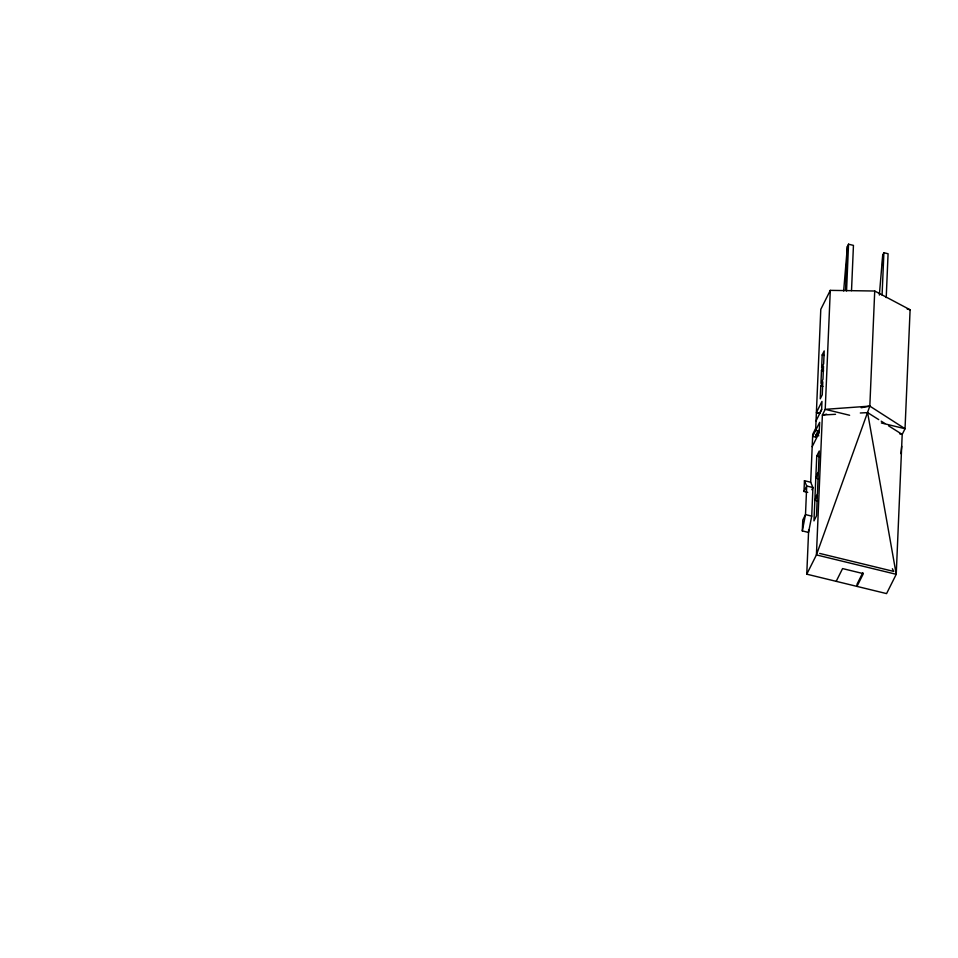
<?xml version="1.0" encoding="UTF-8"?>
<svg xmlns="http://www.w3.org/2000/svg" width="958" height="958" viewBox="0 0 958 958"><rect width="100%" height="100%" fill="white"/><g stroke="black" fill="none" stroke-linecap="round" stroke-linejoin="round"><path stroke-width="1.44" d="M882.605 265.27L882.725 254.96L879.348 295.064M802.313 530.912L802.78 520.038L805.498 514.614L806.708 486.029L804.445 480.712L810.684 482.221L812.935 487.55L811.725 516.123L808.54 532.432L802.313 530.912L805.498 514.614L811.725 516.123M807.726 492.376L803.99 491.466L804.445 480.712M812.192 446.691L819.234 432.633L819.665 422.334L812.635 436.381L815.809 437.159L818.815 431.172L815.629 430.393L820.79 309.35L830.287 290.37L874.726 291.016L910.1 309.769L905.035 428.729L902.197 434.405L896.233 574.309L886.569 593.601L806.768 574.177L808.66 529.714M810.684 482.221L812.719 434.297L815.725 428.31M815.809 437.159L815.905 435.076L818.3 430.286M814.851 500.22L813.965 520.877L816.479 515.859L817.366 495.19L814.851 500.22L818.024 500.986M815.785 478.102L814.911 498.771L817.425 493.741L818.312 473.072L815.785 478.102L818.97 478.88M816.755 456.02L815.869 476.689L818.395 471.659L819.27 450.99L816.755 456.02L819.928 456.798M820.79 385.882L820.24 398.803L822.263 394.78L822.814 381.847L820.79 385.882L822.922 386.397M821.497 370.411L820.946 383.332L822.97 379.308L823.509 366.387L821.497 370.411L823.617 370.926M822.192 354.951L821.641 367.872L823.652 363.836L824.203 350.915L822.192 354.951L824.311 355.466M830.287 290.37L825.221 409.341L822.383 415.006L816.42 554.91L806.756 574.201M845.519 290.298L847.387 246.481L848.537 244.194L853.446 245.392L851.518 290.657M846.549 290.933L848.537 244.194M836.178 581.362L842.573 568.585L863.362 573.638L856.967 586.404L857.063 584.14L862.823 572.656M860.32 412.994L867.613 412.611L896.233 574.309L816.42 554.91L869.828 406.12L874.726 291.016M882.725 254.96L883.887 252.732L888.078 253.762L886.222 297.567M882.079 295.088L883.887 252.732M843.651 290.957L847.387 246.481M900.927 453.673L901.694 446.236M817.569 412.85L819.569 413.353L821.605 409.294M816.036 420.885L821.629 409.737L821.976 401.426L816.42 412.515L819.581 413.341M803.99 491.466L806.708 486.029L812.935 487.55L811.857 489.718M826.694 414.203L822.383 415.006L835.52 414.311M861.194 407.737L869.828 406.12L905.035 428.729L881.348 422.981M869.828 406.12L825.221 409.341L849.626 415.269M907.202 309.063L910.1 309.769M899.574 433.77L902.197 434.405L888.605 425.843M815.905 435.076L818.803 435.782M819.701 553.425L893.718 571.411L892.365 568.741M867.613 412.611L878.725 419.616M881.204 421.173L884.905 423.508"/></g></svg>
